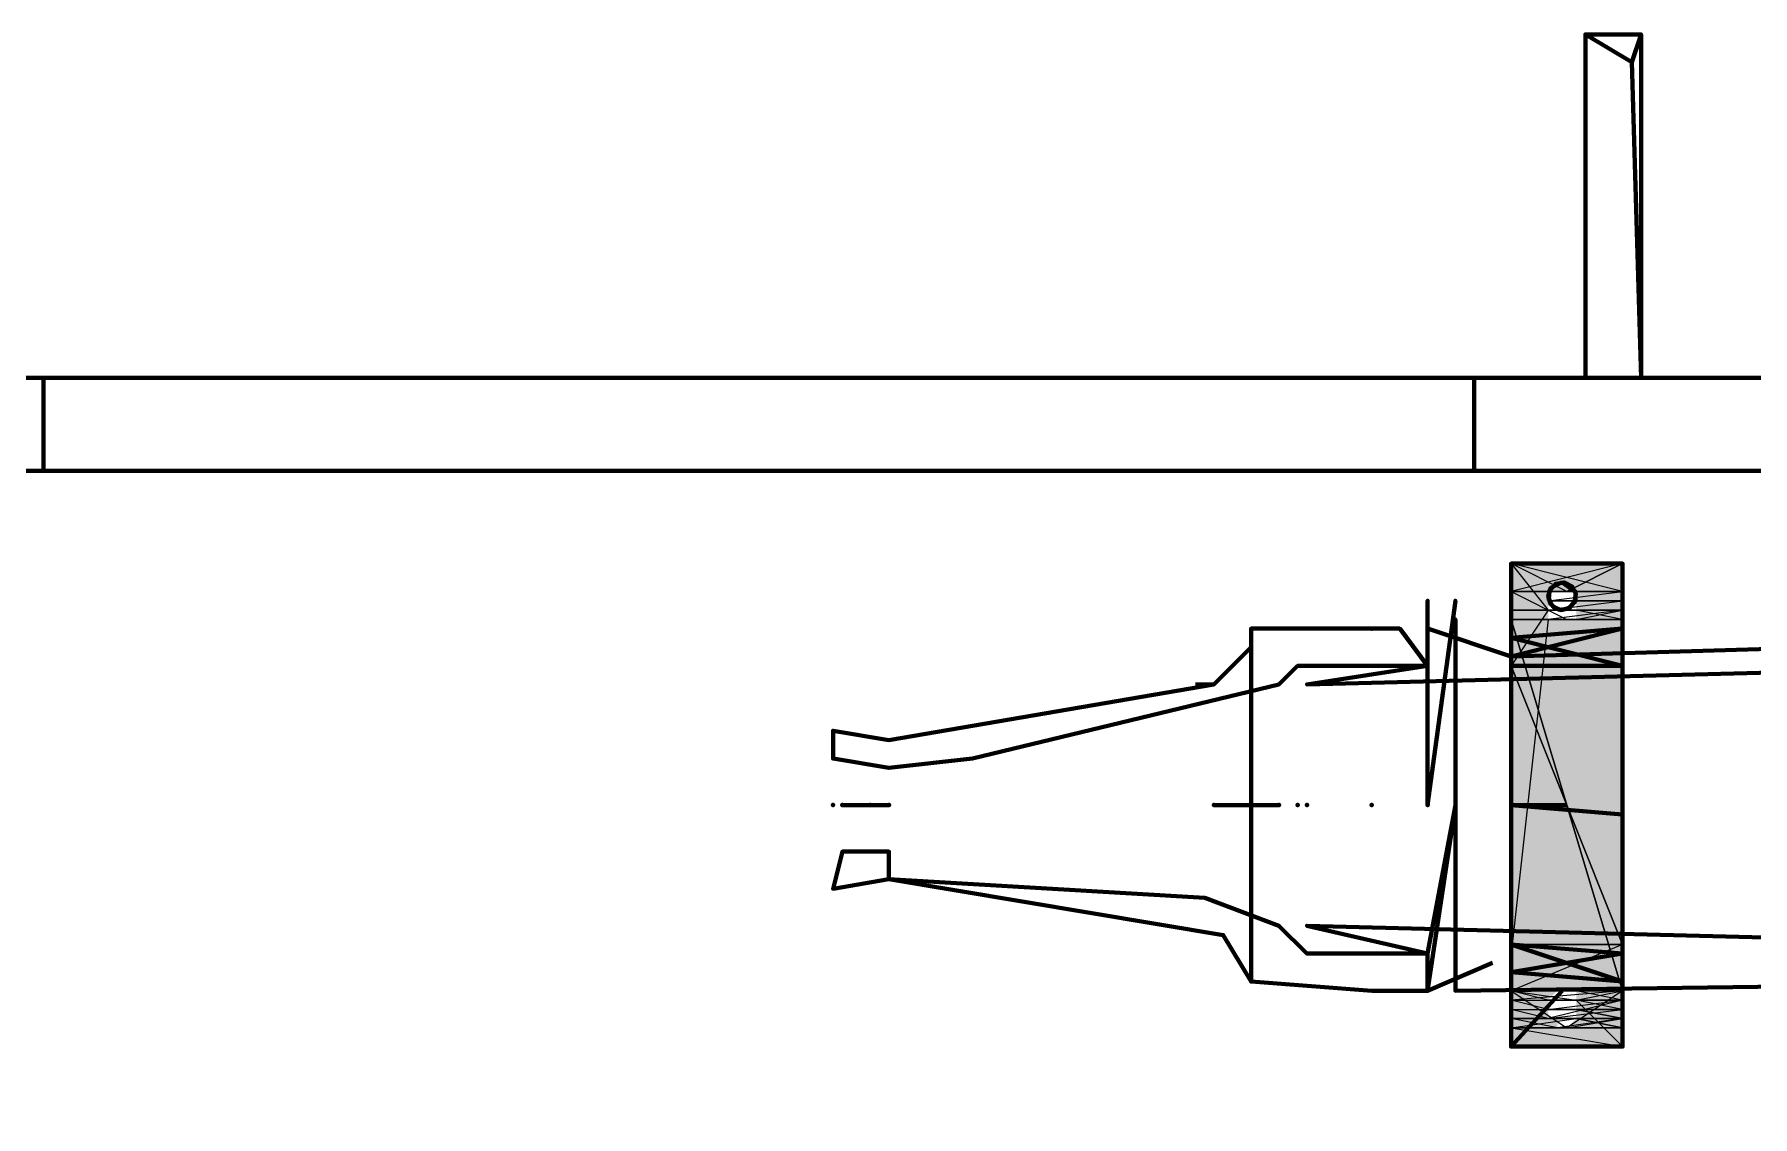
# Model space of a CAD drawing. Extents: x 0 to 1153, y 0 to 816.
# Drawn here: x 637.942 to 639.9, y 394.541 to 395.774 of the extents above; entities that cross this region are included whole.
import ezdxf

# ---------------------------------------------------------------- set-up
doc = ezdxf.new("R2010")
doc.units = 0
doc.header["$MEASUREMENT"] = 0
doc.layers.add('Hatch', color=7, linetype='Continuous')

msp = doc.modelspace()

# ---------------------------------------------------------------- hatches: boundary and pattern name
at = {"layer": 'Hatch', "linetype": 'Continuous', "lineweight": 211}
for points in [[(639.7519, 395.1711), (639.6249, 395.1711), (639.6249, 395.1393), (639.7519, 395.1393)], [(639.7519, 395.0652), (639.6249, 395.0652), (639.6249, 395.0546), (639.7519, 395.0546)], [(639.7519, 395.0546), (639.6249, 395.0546), (639.6249, 394.7371), (639.7519, 394.7371)], [(639.7519, 394.8959), (639.6249, 394.8959), (639.6249, 394.8853), (639.7519, 394.8853)]]:
    msp.add_hatch(color=3, dxfattribs=at).paths.add_polyline_path(points, flags=0)
at = {"layer": 'Hatch', "linetype": 'Continuous', "lineweight": 0}
for points in [[(639.6672, 395.1393), (639.6249, 395.1393), (639.6249, 395.1288), (639.6672, 395.1288)], [(639.7519, 395.1393), (639.699, 395.1393), (639.699, 395.1288), (639.7519, 395.1288)], [(639.6672, 395.1288), (639.6249, 395.1288), (639.6249, 395.1182), (639.6672, 395.1182)], [(639.6672, 395.1182), (639.6249, 395.1182), (639.6249, 395.1076), (639.6672, 395.1076)], [(639.7519, 395.1288), (639.699, 395.1288), (639.699, 395.1182), (639.7519, 395.1182)], [(639.7519, 395.1182), (639.699, 395.1182), (639.699, 395.1076), (639.7519, 395.1076)], [(639.7519, 395.1076), (639.6249, 395.1076), (639.6249, 394.6843), (639.7519, 394.6843)], [(639.6249, 395.0652), (639.7519, 395.0652), (639.7519, 394.7266)], [(639.6778, 394.6843), (639.6249, 394.6843), (639.6249, 394.6737), (639.6672, 394.6737)], [(639.7519, 394.6843), (639.699, 394.6843), (639.699, 394.6737), (639.7519, 394.6737)], [(639.6672, 394.6737), (639.6249, 394.6737), (639.6249, 394.6631), (639.6672, 394.6631)], [(639.6672, 394.6631), (639.6249, 394.6631), (639.6249, 394.6525), (639.6672, 394.6525)], [(639.7519, 394.6737), (639.699, 394.6737), (639.699, 394.6631), (639.7519, 394.6631)], [(639.7519, 394.6631), (639.699, 394.6631), (639.699, 394.6525), (639.7519, 394.6525)], [(639.6778, 394.6525), (639.6249, 394.6525), (639.6249, 394.6419), (639.6778, 394.6419)], [(639.7519, 394.6419), (639.6249, 394.6419), (639.6249, 394.6207), (639.7519, 394.6207)], [(639.7519, 394.6525), (639.699, 394.6525), (639.6884, 394.6419), (639.7519, 394.6419)]]:
    msp.add_hatch(color=3, dxfattribs=at).paths.add_polyline_path(points, flags=0)
at = {"layer": 'Hatch', "linetype": 'Continuous', "lineweight": 211}
h = msp.add_hatch(color=3, dxfattribs=at)
h.paths.add_polyline_path([(639.7519, 394.7371), (639.6249, 394.7371), (639.7519, 394.7266)], flags=0)
h.paths.add_polyline_path([(639.6249, 394.7371), (639.7519, 394.7266), (639.6249, 394.7266)], flags=0)
h.paths.add_polyline_path([(639.7519, 394.7266), (639.6249, 394.7266), (639.6249, 395.0652)], flags=0)

# ---------------------------------------------------------------- linework, layer by layer
at = {"layer": 'Hatch', "color": 3, "linetype": 'Continuous', "lineweight": 211}
for p, q in [((639.5297, 395.097), (639.5297, 395.097)), ((639.7519, 395.0652), (639.7519, 395.0546)), ((639.2651, 395.0335), (639.2862, 395.0335))]:
    msp.add_line(p, q, dxfattribs=at)
for points in [[(639.7096, 395.3828), (639.773, 395.3828), (639.7096, 395.3828), (639.773, 395.3828), (639.7096, 395.3828), (639.7096, 395.6474), (639.7096, 395.7743), (639.7625, 395.7426), (639.773, 395.7743), (639.773, 395.3828), (639.7625, 395.7426), (639.7096, 395.7743), (639.7096, 395.6474)], [(637.4765, 393.7741), (637.4765, 395.3828), (642.3237, 395.3828), (637.4765, 395.3828), (637.4765, 395.2769), (642.3237, 395.2769), (637.4765, 395.2769), (637.4765, 395.3828), (642.3237, 395.3828), (637.4765, 395.3828), (637.4765, 393.7741), (642.3237, 393.7741), (637.4765, 393.7741), (637.4765, 393.7211), (637.4765, 393.7741), (637.4765, 393.7211)], [(637.5823, 393.7741), (637.5823, 395.3828), (642.2284, 395.3828), (637.5823, 395.3828), (637.5823, 393.7741), (642.2284, 393.7741), (637.5823, 393.7741)], [(642.1755, 395.3828), (642.1755, 395.2769), (637.6352, 395.2769), (642.1755, 395.2769), (642.1755, 395.3828), (637.6352, 395.3828), (637.6352, 395.2769), (642.1755, 395.2769), (637.6352, 395.2769), (637.6352, 395.3828), (642.1755, 395.3828), (637.6352, 395.3828), (642.1755, 395.3828), (642.1755, 395.2769)], [(639.5826, 395.3828), (639.5826, 395.2769), (637.9527, 395.2769), (639.5826, 395.2769), (639.5826, 395.3828), (637.9527, 395.3828), (637.9527, 395.2769), (639.5826, 395.2769), (637.9527, 395.2769), (637.9527, 395.3828), (639.5826, 395.3828), (637.9527, 395.3828), (639.5826, 395.3828), (639.5826, 395.2769)], [(639.6831, 395.1499), (639.6982, 395.139), (639.6982, 395.129), (639.6915, 395.1206), (639.6818, 395.1182), (639.6728, 395.122), (639.6677, 395.1302), (639.6685, 395.1402), (639.6758, 395.1481), (639.6857, 395.1497), (639.6943, 395.1452), (639.6988, 395.1366), (639.6972, 395.1267), (639.6893, 395.1194), (639.6793, 395.1186), (639.6703, 395.1247), (639.6672, 395.134), (639.6703, 395.1434), (639.6831, 395.1499)], [(639.5297, 394.8959), (639.5614, 395.1288), (639.5297, 394.8959), (639.5297, 395.1288)]]:
    msp.add_lwpolyline(points, close=True, dxfattribs=at)
for points in [[(639.773, 395.7743), (639.7096, 395.7743), (639.7096, 395.7743)], [(637.9527, 395.3828), (637.9527, 395.2769), (637.9527, 395.3828)], [(639.6831, 394.6843), (639.6249, 394.6207), (639.6249, 395.1711), (639.7519, 395.1711), (639.6249, 395.1711), (639.6249, 394.6207), (639.7519, 394.6207), (639.6249, 394.6207)], [(639.7519, 395.1711), (639.7519, 394.6207), (639.7519, 395.1711)], [(640.3445, 395.0864), (639.6249, 395.0652), (639.7519, 395.097), (639.6249, 395.0864), (639.7519, 395.0546), (639.7519, 394.7266), (639.6249, 394.7371), (639.7519, 394.6948), (639.6249, 394.7054), (639.7519, 394.7266), (639.7519, 395.0546), (639.6249, 395.0546), (639.6249, 394.7266), (639.6249, 395.0652), (639.5297, 395.097), (639.5297, 395.0546), (639.3815, 395.0546), (639.3603, 395.0335), (639.0111, 394.9489), (638.9158, 394.9383), (638.8523, 394.9489), (638.8523, 394.9806), (638.9158, 394.97), (639.2862, 395.0335), (639.3286, 395.0759), (639.3286, 395.0864), (639.3286, 394.8959), (639.3286, 394.6948), (639.3286, 394.8959), (639.3286, 395.097), (639.4661, 395.097), (639.4979, 395.097), (639.5297, 395.0546), (639.3921, 395.0335), (640.6303, 395.0652)], [(639.4661, 395.097), (639.4661, 395.097), (639.4661, 395.097)], [(639.6037, 394.716), (639.5297, 394.6843), (639.5614, 394.8959), (639.5614, 395.1076), (639.5614, 394.8959), (639.5297, 394.6843), (639.5614, 394.8959), (639.5297, 394.6843)], [(640.3657, 394.6948), (639.5614, 394.6843), (639.5614, 394.8959), (639.5297, 394.7266), (639.3921, 394.7266), (639.3603, 394.7583), (639.2757, 394.7901), (638.9158, 394.8113), (638.9158, 394.843), (638.8629, 394.843), (638.8523, 394.8006), (638.9158, 394.8113), (639.2968, 394.7477), (639.2968, 394.7477), (639.3286, 394.6948), (639.4661, 394.6843), (639.5297, 394.6843), (639.5297, 394.7266), (639.3921, 394.7583), (640.6303, 394.7266)], [(638.8629, 394.8959), (638.9158, 394.8959)], [(639.2862, 394.8959), (639.3603, 394.8959), (639.3603, 394.8959)], [(639.4661, 394.8959), (639.4661, 394.8959), (639.4661, 394.8959)], [(639.6249, 394.8959), (639.7519, 394.8853), (639.6249, 394.8959), (639.7519, 394.8853), (639.6249, 394.8959), (639.6884, 394.8959)]]:
    msp.add_lwpolyline(points, dxfattribs=at)
at = {"layer": 'Hatch', "color": 3, "linetype": 'Continuous', "lineweight": 0}
for points in [[(639.6249, 395.0546), (639.7519, 395.0546), (639.6249, 395.0546), (639.7519, 395.0546), (639.6249, 395.0546), (639.7519, 395.0546), (639.7519, 394.7371), (639.6249, 394.7371), (639.7519, 394.7371), (639.6249, 394.7371), (639.7519, 394.7371), (639.6249, 394.6843), (639.699, 394.6737), (639.7519, 394.6207), (639.7519, 394.6843), (639.6249, 394.6737), (639.6249, 394.6207), (639.6249, 394.6843), (639.6884, 394.6419), (639.6249, 394.6419), (639.6884, 394.6419), (639.6249, 394.6419), (639.6884, 394.6419), (639.7519, 394.6419), (639.6884, 394.6419), (639.7519, 394.6419), (639.6884, 394.6419), (639.6249, 394.6419), (639.6778, 394.6419), (639.6249, 394.6419), (639.6778, 394.6419), (639.6249, 394.6419), (639.6884, 394.6419), (639.7519, 394.6419), (639.6884, 394.6419), (639.7519, 394.6419), (639.6884, 394.6419), (639.7519, 394.6525), (639.6778, 394.6419), (639.6249, 394.6419), (639.6778, 394.6419), (639.6249, 394.6419), (639.699, 394.6525), (639.7519, 394.6525), (639.699, 394.6525), (639.7519, 394.6525), (639.6778, 394.6419), (639.6249, 394.6525), (639.6778, 394.6525), (639.6249, 394.6525), (639.6778, 394.6525), (639.6249, 394.6525), (639.699, 394.6525), (639.7519, 394.6525), (639.699, 394.6525), (639.7519, 394.6525), (639.699, 394.6525), (639.7519, 394.6525), (639.6672, 394.6525), (639.7519, 394.6525), (639.699, 394.6525), (639.7519, 394.6525), (639.6672, 394.6525), (639.7519, 394.6631), (639.699, 394.6631), (639.7519, 394.6631), (639.699, 394.6631), (639.7519, 394.6631), (639.6672, 394.6631), (639.7519, 394.6631), (639.699, 394.6631), (639.7519, 394.6631), (639.6672, 394.6631), (639.7519, 394.6737), (639.699, 394.6737), (639.7519, 394.6737), (639.699, 394.6737), (639.7519, 394.6737), (639.6672, 394.6737), (639.7519, 394.6737), (639.699, 394.6737), (639.7519, 394.6737), (639.6672, 394.6737), (639.7519, 394.6737), (639.699, 394.6737), (639.7519, 394.6737), (639.699, 394.6737), (639.7519, 394.6843), (639.699, 394.6843), (639.6249, 394.6843), (639.6778, 394.6843), (639.6249, 394.6843), (639.6778, 394.6843), (639.6249, 394.6843), (639.6884, 394.6843), (639.7519, 394.6843), (639.6884, 394.6843), (639.7519, 394.6843), (639.6778, 394.6843), (639.6249, 394.6843), (639.6778, 394.6843), (639.6249, 394.6843), (639.6884, 394.6843), (639.7519, 394.6843), (639.6884, 394.6843), (639.7519, 394.6843), (639.6884, 394.6843), (639.7519, 394.6843), (639.6778, 394.6843), (639.6249, 394.6843), (639.6778, 394.6843), (639.6249, 394.6843), (639.6778, 394.6843), (639.6249, 394.6843), (639.6778, 394.6843), (639.6249, 394.6843), (639.6884, 394.6843), (639.7519, 394.6843), (639.6884, 394.6843), (639.7519, 394.6843), (639.6884, 394.6843), (639.7519, 394.6843), (639.7519, 395.1393), (639.6249, 395.1711), (639.7519, 395.1711), (639.6249, 395.1393), (639.6884, 395.1076), (639.6249, 395.1076), (639.6884, 395.1076), (639.6249, 395.1076), (639.6884, 395.1076), (639.7519, 395.1076), (639.6884, 395.1076), (639.7519, 395.1076), (639.6884, 395.1076), (639.6249, 395.1076), (639.6778, 395.1076), (639.6249, 395.1076), (639.6778, 395.1076), (639.6249, 395.1076), (639.6884, 395.1076), (639.7519, 395.1076), (639.6884, 395.1076), (639.7519, 395.1076), (639.6884, 395.1076), (639.7519, 395.1076), (639.6778, 395.1076), (639.6249, 395.1076), (639.6778, 395.1076), (639.6249, 395.1076), (639.699, 395.1076), (639.7519, 395.1076), (639.6778, 395.1076), (639.6249, 395.1076), (639.6778, 395.1076), (639.6249, 395.1076), (639.6778, 395.1076), (639.6249, 395.1076), (639.6884, 395.1076), (639.7519, 395.1076), (639.699, 395.1076), (639.7519, 395.1076), (639.699, 395.1076), (639.7519, 395.1076), (639.6672, 395.1076), (639.7519, 395.1076), (639.699, 395.1076), (639.7519, 395.1182), (639.6672, 395.1076), (639.6249, 394.7266), (639.6249, 395.0546), (639.7519, 394.7371), (639.6249, 395.0546), (639.7519, 395.0546), (639.7519, 395.1076), (639.699, 395.1182), (639.6249, 395.1182), (639.699, 395.1182), (639.7519, 395.1182), (639.699, 395.1182), (639.7519, 395.1182), (639.6672, 395.1182), (639.7519, 395.1288), (639.699, 395.1288), (639.7519, 395.1288), (639.699, 395.1288), (639.7519, 395.1288), (639.6672, 395.1288), (639.7519, 395.1288), (639.699, 395.1288), (639.7519, 395.1288), (639.6672, 395.1288), (639.7519, 395.1393), (639.699, 395.1393), (639.7519, 395.1393), (639.699, 395.1393), (639.7519, 395.1393), (639.6672, 395.1393), (639.7519, 395.1393), (639.699, 395.1393), (639.7519, 395.1393), (639.6778, 395.1393), (639.6249, 395.1393), (639.6778, 395.1393), (639.6249, 395.1393), (639.699, 395.1393), (639.7519, 395.1393), (639.6884, 395.1393), (639.7519, 395.1393), (639.6884, 395.1393), (639.7519, 395.1393), (639.6778, 395.1393), (639.6249, 395.1393), (639.6778, 395.1393), (639.6249, 395.1393), (639.6778, 395.1393), (639.6249, 395.1393), (639.6884, 395.1393), (639.7519, 395.1393), (639.6884, 395.1393), (639.7519, 395.1393), (639.6778, 395.1393), (639.6249, 395.1393), (639.6884, 395.1393), (639.7519, 395.1393), (639.6884, 395.1393), (639.7519, 395.1393), (639.6884, 395.1393), (639.7519, 395.1711), (639.6884, 395.1393), (639.6249, 395.1711), (639.6672, 395.1182), (639.6249, 395.0546), (639.7519, 394.7371), (639.6249, 394.7371), (639.6249, 395.0546), (639.7519, 394.7371), (639.7519, 395.0546)], [(639.6884, 395.1076), (639.7519, 395.1076), (639.6249, 395.1076), (639.6884, 395.1076), (639.7519, 395.1076), (639.6884, 395.1076), (639.7519, 395.1076), (639.6884, 395.1076), (639.6249, 395.1076), (639.6884, 395.1076), (639.7519, 395.1076), (639.6884, 395.1076), (639.7519, 395.1076), (639.6884, 395.1076), (639.6249, 395.1076), (639.6884, 395.1076), (639.7519, 395.1076), (639.6884, 395.1076), (639.7519, 395.1076), (639.6884, 395.1076), (639.6249, 395.1076), (639.6884, 395.1076), (639.7519, 395.1076), (639.6249, 395.1076), (639.7519, 394.6843), (639.6249, 395.1076)], [(639.6249, 394.6419), (639.7519, 394.6207), (639.6249, 394.6207), (639.7519, 394.6207)]]:
    msp.add_lwpolyline(points, dxfattribs=at)
for points in [[(639.7519, 394.8853), (639.6249, 394.8959), (639.7519, 394.8853), (639.6249, 394.8959), (639.7519, 394.8853)], [(639.6884, 394.6419), (639.7519, 394.6419), (639.699, 394.6525), (639.7519, 394.6419), (639.6249, 394.6419), (639.6778, 394.6419), (639.6249, 394.6525), (639.699, 394.6525), (639.7519, 394.6525), (639.699, 394.6631), (639.7519, 394.6525), (639.6778, 394.6525), (639.6249, 394.6525), (639.6249, 394.6631), (639.699, 394.6631), (639.7519, 394.6631), (639.699, 394.6737), (639.7519, 394.6737), (639.6672, 394.6525), (639.6249, 394.6631), (639.6672, 394.6631), (639.6249, 394.6737), (639.6672, 394.6737), (639.6249, 394.6843), (639.699, 394.6737), (639.7519, 394.6737), (639.699, 394.6843), (639.7519, 394.6843)]]:
    msp.add_lwpolyline(points, close=True, dxfattribs=at)
at = {"layer": 'Hatch', "color": 3, "linetype": 'Continuous', "lineweight": 211}
for p in [(639.4661, 395.097), (639.5297, 395.097), (638.8523, 394.8959), (638.8629, 394.8959), (638.8946, 394.8959), (638.9158, 394.8959), (638.9158, 394.8959), (639.2862, 394.8959), (639.3286, 394.8959), (639.3603, 394.8959), (639.3815, 394.8959), (639.3815, 394.8959), (639.3921, 394.8959), (639.4661, 394.8959), (639.5297, 394.8959), (639.5297, 394.8959), (639.5297, 394.8959), (639.5297, 394.6843)]:
    msp.add_point(p, dxfattribs=at)

doc.saveas('drawing.dxf')
